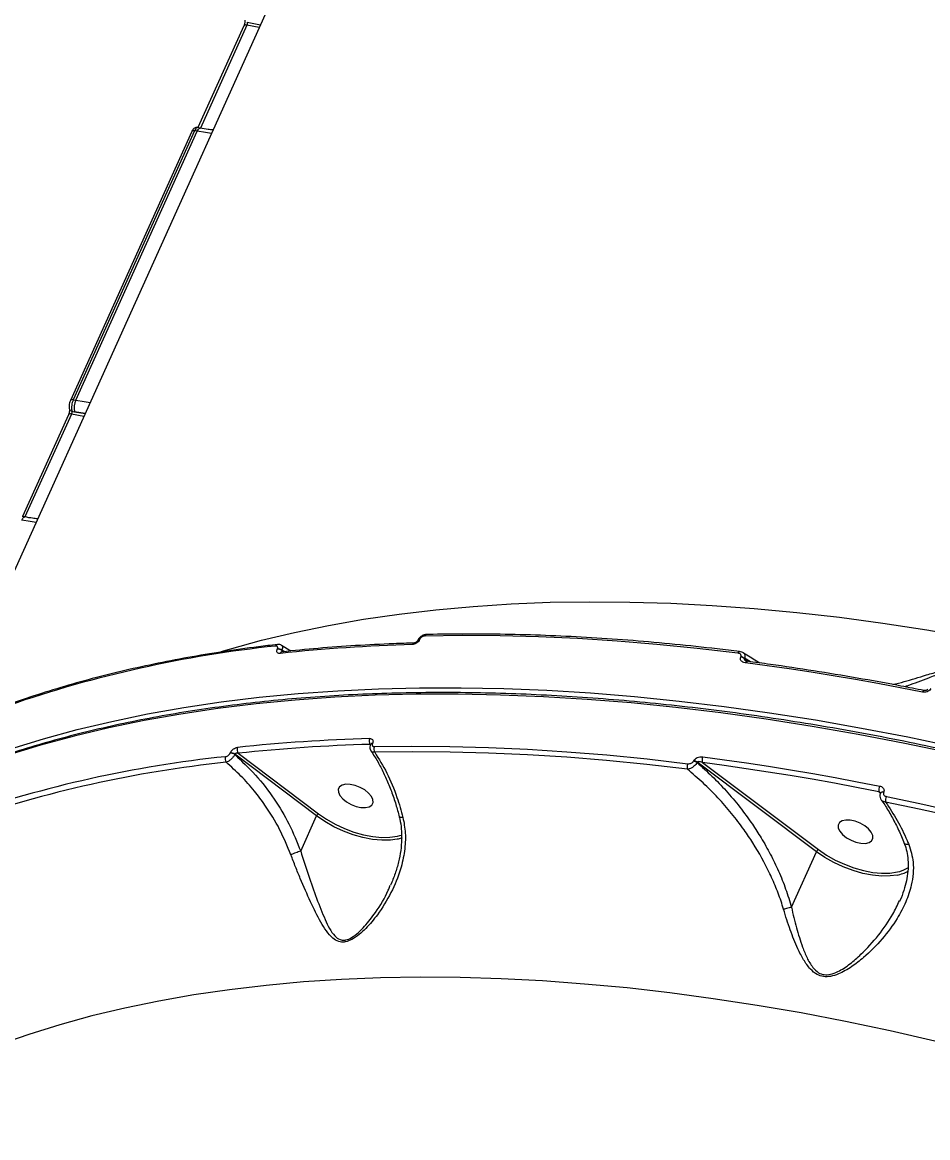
# Model space of a CAD drawing. Header units: millimetres. Extents: x -6523 to 7556, y -5559 to 6101.
# Drawn here: x -1837.7 to -1619.8, y 1821.6 to 2090.3 of the extents above; entities that cross this region are included whole.
import ezdxf

# ---------------------------------------------------------------- set-up
doc = ezdxf.new("R2010")
doc.units = ezdxf.units.MM
for name, color, linetype in [('DIKOM_ОБЪЕКТ', 7, 'Continuous'), ('DIKOM_РАЗМЕР_ЗОНА', 7, 'Continuous'), ('DIKOM_РАЗМЕР_ОБЪЕКТА', 7, 'Continuous')]:
    doc.layers.add(name, color=color, linetype=linetype)
doc.styles.add('style1', font='arial.ttf', dxfattribs={"width": 0.8})
doc.dimstyles.new('1-50', dxfattribs={"dimtxt": 300, "dimasz": 200, "dimexe": 100, "dimexo": 0, "dimgap": 100, "dimtad": 1, "dimtxsty": 'style1', "dimcen": 200, "dimclrd": 7, "dimclre": 7, "dimclrt": 7, "dimadec": 1, "dimazin": 2, "dimtfac": 1, "dimtmove": 0, "dimatfit": 2, "dimfxl": 0, "dimlwd": 25, "dimlwe": 18, "dimarcsym": 0})

# ---------------------------------------------------------------- blocks, each defined once
blk = doc.blocks.new('*D10')
at = {"layer": 'Defpoints', "color": 0, "transparency": 16777216}
for p in [(-1823.23, 4314.24), (3842.01, -3170.82), (6537.88, -3170.82)]:
    blk.add_point(p, dxfattribs=at)
at = {"layer": 'DIKOM_РАЗМЕР_ОБЪЕКТА', "color": 7, "lineweight": 18, "transparency": 16777216}
for p, q in [((-1823.23, 4314.24), (6637.88, 4314.24)), ((3842.01, -3170.82), (6637.88, -3170.82))]:
    blk.add_line(p, q, dxfattribs=at)
at = {"layer": 'DIKOM_РАЗМЕР_ОБЪЕКТА', "color": 7, "lineweight": 25, "transparency": 16777216}
blk.add_line((6537.88, 3914.24), (6537.88, -2770.82), dxfattribs=at)
at = {"layer": 'DIKOM_РАЗМЕР_ОБЪЕКТА', "color": 7, "transparency": 16777216}
for points in [[(6471.22, 3914.24), (6604.55, 3914.24), (6537.88, 4314.24)], [(6471.22, -2770.82), (6604.55, -2770.82), (6537.88, -3170.82)]]:
    blk.add_solid(points, dxfattribs=at)
at = {"layer": 'DIKOM_РАЗМЕР_ОБЪЕКТА', "color": 7, "transparency": 16777216, "insert": (6304.71, 207.11), "char_height": 300, "attachment_point": 5, "rotation": 90, "style": 'style1'}
blk.add_mtext('7500', dxfattribs=at)
blk = doc.blocks.new('*D13')
at = {"layer": 'Defpoints', "color": 0, "transparency": 16777216}
for p in [(-2358.18, 6101.03), (4341.71, -4605.15), (7455.88, -4605.15)]:
    blk.add_point(p, dxfattribs=at)
at = {"layer": 'DIKOM_РАЗМЕР_ЗОНА', "color": 7, "lineweight": 18, "transparency": 16777216}
for p, q in [((-2358.18, 6101.03), (7555.88, 6101.03)), ((4341.71, -4605.15), (7555.88, -4605.15))]:
    blk.add_line(p, q, dxfattribs=at)
at = {"layer": 'DIKOM_РАЗМЕР_ЗОНА', "color": 7, "lineweight": 25, "transparency": 16777216}
blk.add_line((7455.88, 5701.03), (7455.88, -4205.15), dxfattribs=at)
at = {"layer": 'DIKOM_РАЗМЕР_ЗОНА', "color": 7, "transparency": 16777216}
for points in [[(7389.22, 5701.03), (7522.55, 5701.03), (7455.88, 6101.03)], [(7389.22, -4205.15), (7522.55, -4205.15), (7455.88, -4605.15)]]:
    blk.add_solid(points, dxfattribs=at)
at = {"layer": 'DIKOM_РАЗМЕР_ЗОНА', "color": 7, "transparency": 16777216, "insert": (7222.71, 375.61), "char_height": 300, "attachment_point": 5, "rotation": 90, "style": 'style1'}
blk.add_mtext('10700', dxfattribs=at)

msp = doc.modelspace()

# ---------------------------------------------------------------- linework, layer by layer
at = {"layer": 'DIKOM_ОБЪЕКТ', "color": 7, "linetype": 'Continuous', "lineweight": 15}
for p, q in [((-1749.699, 2157.798), (-1858.029, 1917.433)), ((-1783.559, 2090.274), (-1780.395, 2089.688)), ((-1784.398, 2089.401), (-1795.437, 2064.908)), ((-1783.685, 2089.592), (-1794.859, 2064.801)), ((-1780.689, 2089.037), (-1783.685, 2089.592)), ((-1796.946, 2063.96), (-1826.145, 1999.174)), ((-1796.234, 2064.151), (-1825.433, 1999.365)), ((-1824.829, 1999.253), (-1795.63, 2064.039)), ((-1795.63, 2064.039), (-1796.234, 2064.151)), ((-1794.868, 2064.803), (-1795.488, 2064.917)), ((-1825.433, 1999.365), (-1824.829, 1999.253)), ((-1825.774, 1996.607), (-1825.135, 1996.488)), ((-1825.135, 1996.488), (-1822.61, 1996.021)), ((-1826.613, 1995.734), (-1837.652, 1971.241)), ((-1825.9, 1995.925), (-1837.074, 1971.134)), ((-1822.904, 1995.37), (-1825.9, 1995.925)), ((-1837.083, 1971.135), (-1837.703, 1971.25)), ((-1773.069, 1938.854), (-1775.303, 1940.2)), ((-1742.516, 1941.432), (-1742.535, 1941.389)), ((-1742.07, 1941.646), (-1742.09, 1941.603)), ((-1776.346, 1939.308), (-1776.318, 1939.371)), ((-1775.211, 1939.018), (-1775.239, 1938.956)), ((-1775.239, 1938.956), (-1774.872, 1938.68)), ((-1774.636, 1938.702), (-1775.211, 1939.018)), ((-1664.799, 1937.379), (-1664.762, 1937.46)), ((-1663.923, 1937.114), (-1663.959, 1937.033)), ((-1663.959, 1937.033), (-1663.039, 1936.342)), ((-1662.469, 1936.266), (-1663.923, 1937.114)), ((-1753.86, 1916.41), (-1753.879, 1916.367)), ((-1753.414, 1916.624), (-1753.433, 1916.581)), ((-1787.694, 1914.261), (-1787.666, 1914.323)), ((-1786.559, 1913.971), (-1786.587, 1913.909)), ((-1766.88, 1899.139), (-1786.559, 1913.971)), ((-1785.747, 1914.226), (-1766.425, 1899.664)), ((-1676.166, 1912.33), (-1676.13, 1912.41)), ((-1675.29, 1912.065), (-1675.327, 1911.984)), ((-1646.558, 1890.515), (-1675.29, 1912.065)), ((-1674.014, 1911.973), (-1646.102, 1891.039)), ((-1631.198, 1904.525), (-1631.531, 1904.945)), ((-1631.141, 1904.668), (-1631.152, 1904.643)), ((-1630.402, 1904.854), (-1630.414, 1904.828)), ((-1770.711, 1890.641), (-1766.88, 1899.139)), ((-1746.855, 1894.397), (-1746.446, 1894.522)), ((-1652.594, 1877.121), (-1646.558, 1890.515)), ((-1749.258, 1882.202), (-1749.153, 1882.474))]:
    msp.add_line(p, q, dxfattribs=at)
at = {"layer": 'DIKOM_ОБЪЕКТ', "color": 7, "linetype": 'Continuous', "lineweight": 15, "flags": 128}
for points in [[(-1795.63, 2064.039), (-1795.485, 2064.321), (-1795.331, 2064.545), (-1795.172, 2064.704), (-1795.016, 2064.791), (-1794.87, 2064.803)], [(-1792.196, 2063.506), (-1793.619, 2063.702), (-1795.63, 2064.039)], [(-1824.829, 1999.253), (-1822.817, 1998.915), (-1821.394, 1998.719)], [(-1822.588, 1996.07), (-1823.022, 1996.134), (-1825.135, 1996.488)], [(-1837.845, 1970.372), (-1837.701, 1970.654), (-1837.546, 1970.878), (-1837.387, 1971.037), (-1837.231, 1971.124), (-1837.085, 1971.136)], [(-1834.411, 1969.838), (-1835.834, 1970.034), (-1837.845, 1970.372)], [(-1789.88, 1938.725), (-1787.868, 1939.323), (-1780.142, 1941.442), (-1772.185, 1943.347), (-1764.004, 1945.036), (-1755.607, 1946.509), (-1747.002, 1947.764), (-1738.196, 1948.799), (-1729.198, 1949.614), (-1720.016, 1950.208), (-1710.659, 1950.58), (-1701.136, 1950.73), (-1691.454, 1950.658), (-1681.624, 1950.364), (-1671.655, 1949.848), (-1661.555, 1949.111), (-1651.335, 1948.153), (-1641.003, 1946.975), (-1630.569, 1945.579), (-1620.043, 1943.966), (-1609.435, 1942.136)], [(-1665.482, 1938.34), (-1675.267, 1939.482), (-1684.963, 1940.446), (-1694.563, 1941.23), (-1704.061, 1941.835), (-1713.45, 1942.26), (-1722.724, 1942.504), (-1731.876, 1942.567), (-1740.9, 1942.45)], [(-1665.073, 1938.717), (-1665.083, 1938.718), (-1665.166, 1938.706), (-1665.251, 1938.661), (-1665.334, 1938.582), (-1665.412, 1938.474), (-1665.482, 1938.34)], [(-1621.078, 1928.944), (-1626.463, 1929.999), (-1631.833, 1931.004), (-1637.185, 1931.96), (-1642.521, 1932.867), (-1647.837, 1933.724), (-1653.134, 1934.531), (-1658.41, 1935.288), (-1663.665, 1935.995)], [(-1840.442, 1915.314), (-1832.579, 1917.725), (-1824.479, 1919.925), (-1816.149, 1921.912), (-1807.596, 1923.685), (-1798.828, 1925.242), (-1789.852, 1926.583), (-1780.675, 1927.705), (-1771.305, 1928.608), (-1761.75, 1929.291), (-1752.018, 1929.753), (-1742.118, 1929.995), (-1732.057, 1930.015), (-1721.844, 1929.815), (-1711.488, 1929.393), (-1700.997, 1928.751), (-1690.38, 1927.889), (-1679.647, 1926.808), (-1668.806, 1925.508), (-1657.866, 1923.991), (-1646.836, 1922.257), (-1635.727, 1920.31), (-1624.547, 1918.149), (-1613.305, 1915.777)], [(-1620.706, 1929.327), (-1620.707, 1929.328), (-1620.778, 1929.321), (-1620.853, 1929.277), (-1620.93, 1929.197), (-1621.006, 1929.085), (-1621.078, 1928.944)], [(-1614.085, 1914.233), (-1625.326, 1916.603), (-1636.506, 1918.762), (-1647.615, 1920.709), (-1658.644, 1922.44), (-1669.583, 1923.956), (-1680.423, 1925.255), (-1691.156, 1926.334), (-1701.772, 1927.195), (-1712.262, 1927.836), (-1722.617, 1928.256), (-1732.829, 1928.455), (-1742.889, 1928.433), (-1752.788, 1928.19), (-1762.519, 1927.726), (-1772.073, 1927.041), (-1781.441, 1926.137), (-1790.617, 1925.013), (-1799.592, 1923.672), (-1808.359, 1922.113), (-1816.91, 1920.338), (-1825.238, 1918.349), (-1833.337, 1916.148), (-1841.198, 1913.736)], [(-1752.97, 1915.816), (-1743.947, 1915.935), (-1734.796, 1915.873), (-1725.523, 1915.63), (-1716.134, 1915.206), (-1706.637, 1914.603), (-1697.038, 1913.82), (-1687.343, 1912.857), (-1677.559, 1911.716)], [(-1677.646, 1910.368), (-1687.408, 1911.506), (-1697.082, 1912.467), (-1706.66, 1913.248), (-1716.136, 1913.85), (-1725.504, 1914.273), (-1734.756, 1914.515), (-1743.888, 1914.577), (-1752.891, 1914.459)], [(-1673.94, 1913.368), (-1668.686, 1912.662), (-1663.41, 1911.905), (-1658.114, 1911.099), (-1652.798, 1910.243), (-1647.463, 1909.337), (-1642.11, 1908.382), (-1636.741, 1907.377), (-1631.356, 1906.323)], [(-1631.531, 1904.945), (-1636.903, 1905.996), (-1642.26, 1906.999), (-1647.599, 1907.952), (-1652.922, 1908.856), (-1658.225, 1909.71), (-1663.509, 1910.514), (-1668.772, 1911.269), (-1674.014, 1911.973)], [(-1754.371, 1904.644), (-1755.296, 1905.384), (-1756.398, 1906.007), (-1757.588, 1906.464), (-1758.771, 1906.717), (-1759.849, 1906.746), (-1760.736, 1906.548), (-1761.36, 1906.14), (-1761.67, 1905.554), (-1761.641, 1904.838), (-1761.275, 1904.05), (-1760.603, 1903.254), (-1759.678, 1902.515), (-1758.576, 1901.891), (-1757.386, 1901.434), (-1756.203, 1901.181), (-1755.125, 1901.152), (-1754.238, 1901.35), (-1753.614, 1901.758), (-1753.304, 1902.344), (-1753.333, 1903.06), (-1753.699, 1903.848), (-1754.371, 1904.644)], [(-1564.798, 1885.924), (-1572.99, 1888.362), (-1581.175, 1890.696), (-1589.35, 1892.927), (-1597.511, 1895.053), (-1605.656, 1897.073), (-1613.78, 1898.986), (-1621.879, 1900.792), (-1629.951, 1902.489)], [(-1629.759, 1903.82), (-1621.669, 1902.119), (-1613.551, 1900.309), (-1605.41, 1898.392), (-1597.247, 1896.367), (-1589.068, 1894.237), (-1580.874, 1892.001), (-1572.671, 1889.661), (-1564.462, 1887.219)], [(-1766.425, 1899.664), (-1764.489, 1898.336), (-1762.388, 1897.14), (-1760.173, 1896.102), (-1757.895, 1895.249), (-1755.608, 1894.598), (-1753.364, 1894.167), (-1751.217, 1893.964), (-1749.217, 1893.994), (-1747.41, 1894.257), (-1746.855, 1894.397)], [(-1747.499, 1893.516), (-1749.134, 1893.293), (-1751.197, 1893.261), (-1753.411, 1893.471), (-1755.725, 1893.916), (-1758.084, 1894.586), (-1760.433, 1895.467), (-1762.717, 1896.537), (-1764.883, 1897.77), (-1766.88, 1899.139)], [(-1634.048, 1896.019), (-1634.973, 1896.759), (-1636.075, 1897.383), (-1637.265, 1897.839), (-1638.448, 1898.093), (-1639.526, 1898.121), (-1640.413, 1897.924), (-1641.037, 1897.515), (-1641.347, 1896.929), (-1641.318, 1896.214), (-1640.953, 1895.426), (-1640.28, 1894.63), (-1639.355, 1893.89), (-1638.253, 1893.266), (-1637.063, 1892.81), (-1635.88, 1892.556), (-1634.802, 1892.528), (-1633.915, 1892.725), (-1633.291, 1893.134), (-1632.981, 1893.719), (-1633.01, 1894.435), (-1633.376, 1895.223), (-1634.048, 1896.019)], [(-1746.326, 1893.821), (-1747.27, 1893.565), (-1747.499, 1893.516)], [(-1627.176, 1884.891), (-1628.811, 1884.668), (-1630.874, 1884.637), (-1633.088, 1884.846), (-1635.402, 1885.291), (-1637.761, 1885.962), (-1640.11, 1886.842), (-1642.394, 1887.912), (-1644.56, 1889.146), (-1646.558, 1890.515)], [(-1646.102, 1891.039), (-1644.166, 1889.712), (-1642.065, 1888.515), (-1639.85, 1887.478), (-1637.573, 1886.624), (-1635.285, 1885.974), (-1633.042, 1885.542), (-1630.895, 1885.339), (-1628.894, 1885.37), (-1627.087, 1885.633), (-1626.532, 1885.772)], [(-1626.532, 1885.772), (-1625.516, 1886.123), (-1624.418, 1886.692)], [(-1618.059, 1844.92), (-1628.854, 1847.385), (-1639.596, 1849.639), (-1650.276, 1851.682), (-1660.884, 1853.51), (-1671.409, 1855.122), (-1681.842, 1856.517), (-1692.173, 1857.693), (-1702.393, 1858.649), (-1712.492, 1859.385), (-1722.461, 1859.9), (-1732.29, 1860.192), (-1741.97, 1860.263), (-1751.493, 1860.111), (-1760.849, 1859.738), (-1770.029, 1859.143), (-1779.026, 1858.326), (-1787.831, 1857.29), (-1796.435, 1856.033), (-1804.83, 1854.559), (-1813.01, 1852.868), (-1820.965, 1850.962), (-1828.69, 1848.842), (-1836.176, 1846.511), (-1843.416, 1843.97)]]:
    msp.add_lwpolyline(points, dxfattribs=at)
at = {"layer": 'DIKOM_ОБЪЕКТ', "color": 7, "linetype": 'Continuous', "lineweight": 15}
for centre, radius, start, end in [((-1783.91, 2089.004), 0.63, 69.13322, 140.85247), ((-1796.458, 2063.562), 0.63, 69.18038, 140.80531), ((-1825.657, 1998.78), 0.626, 69.02909, 141.60077), ((-1820.824, 1997.411), 4.408, 155.30212, 192.08475), ((-1826.125, 1995.336), 0.63, 69.14052, 140.84517), ((-1825.669, 1997.353), 0.754, 198.03394, 261.98256), ((-1740.376, 1942.281), 0.551, 98.6938, 162.09148), ((-1746.209, 1651.528), 290.132, 96.04312, 109.07166), ((-1776.207, 1939.854), 0.579, 100.99657, 160.4461), ((-1733.191, 1542.329), 398.213, 91.53201, 96.12436), ((-1743.316, 1940.234), 0.547, 98.47052, 162.30442), ((-1742.145, 1941.147), 0.459, 83.11811, 148.59135), ((-1742.125, 1941.187), 0.462, 83.2688, 147.7615), ((-1776.272, 1937.626), 1.684, 52.14092, 92.53134), ((-1776.244, 1937.688), 1.684, 52.14278, 92.53127), ((-1775.134, 1938.081), 0.573, 100.48106, 160.78593), ((-1665.057, 1935.56), 1.837, 53.30781, 81.90981), ((-1665.021, 1935.64), 1.838, 53.3195, 81.89813), ((-1663.17, 1935.87), 0.51, 99.88234, 165.81749), ((-1784.648, 1915.091), 1.399, 157.49889, 218.19817), ((-1743.398, 1519.772), 398.134, 91.54127, 96.13401), ((-1743.305, 1519.298), 397.202, 91.54129, 96.13384), ((-1752.723, 1917.17), 1.505, 156.82904, 212.70951), ((-1753.488, 1916.123), 0.461, 83.23806, 148.02501), ((-1753.469, 1916.166), 0.46, 83.18939, 148.16831), ((-1751.555, 1915.218), 1.537, 157.08959, 209.59939), ((-1758.24, 1625.021), 290.003, 96.05262, 109.08518), ((-1787.516, 1912.875), 1.408, 157.76305, 215.60709), ((-1787.62, 1912.579), 1.684, 52.15088, 92.54378), ((-1787.592, 1912.641), 1.684, 52.15407, 92.54237), ((-1672.197, 1912.576), 1.915, 155.59207, 198.36565), ((-1758.149, 1624.307), 289.362, 96.05269, 109.08533), ((-1675.778, 1910.924), 1.949, 156.02106, 196.58917), ((-1676.424, 1910.512), 1.836, 53.29853, 81.91909), ((-1676.388, 1910.592), 1.837, 53.30781, 81.90981), ((-1629.26, 1905.357), 2.308, 155.24946, 190.2712), ((-1630.653, 1904.221), 0.653, 68.46908, 139.85996), ((-1630.642, 1904.248), 0.652, 68.43211, 140.06602), ((-1627.555, 1902.822), 2.419, 155.63075, 187.90938), ((-1765.807, 1898.667), 1.172, 121.81067, 156.25798), ((-1645.484, 1890.043), 1.173, 121.80604, 156.24227), ((-1628.925, 1894.005), 9.28, 280.85853, 298.3193)]:
    msp.add_arc(centre, radius, start, end, dxfattribs=at)
for points, knots in [([(-1784.17, 2090.783), (-1784.169, 2090.781), (-1784.168, 2090.777), (-1784.155, 2090.692), (-1784.15, 2090.542), (-1784.162, 2090.303), (-1784.209, 2089.997), (-1784.286, 2089.692), (-1784.359, 2089.485), (-1784.392, 2089.417), (-1784.397, 2089.406)], [0, 0, 0, 0, 0.071665, 0.1683268, 0.2921256, 0.4395654, 0.6171719, 0.8057964, 0.9668806, 1, 1, 1, 1]), ([(-1783.559, 2090.274), (-1783.556, 2090.237), (-1783.549, 2090.163), (-1783.564, 2090.008), (-1783.597, 2089.843), (-1783.641, 2089.698), (-1783.673, 2089.622), (-1783.685, 2089.592)], [0, 0, 0, 0, 0.215465, 0.4305984, 0.6453962, 0.8595812, 1, 1, 1, 1]), ([(-1795.492, 2064.9), (-1795.583, 2064.917), (-1795.8, 2064.958), (-1796.134, 2064.863), (-1796.449, 2064.676), (-1796.721, 2064.382), (-1796.875, 2064.136), (-1796.944, 2063.965), (-1796.946, 2063.959)], [0, 0, 0, 0, 0.1397383, 0.3333307, 0.5182577, 0.7146968, 0.9901833, 1, 1, 1, 1]), ([(-1795.489, 2064.908), (-1795.563, 2064.907), (-1795.718, 2064.903), (-1795.985, 2064.635), (-1796.151, 2064.312), (-1796.234, 2064.151)], [0, 0, 0, 0, 0.3134919, 0.6567175, 1, 1, 1, 1]), ([(-1791.821, 2064.338), (-1792.213, 2064.384), (-1793.212, 2064.501), (-1794.243, 2064.688), (-1794.868, 2064.803)], [0, 0, 0, 0, 0.3930385, 1, 1, 1, 1]), ([(-1826.141, 1999.165), (-1826.212, 1998.99), (-1826.359, 1998.63), (-1826.458, 1997.983), (-1826.486, 1997.478), (-1826.39, 1997.205), (-1826.363, 1997.126)], [0, 0, 0, 0, 0.2703989, 0.555397, 0.8722929, 1, 1, 1, 1]), ([(-1825.433, 1999.365), (-1825.483, 1999.244), (-1825.609, 1998.94), (-1825.763, 1998.358), (-1825.86, 1997.691), (-1825.873, 1997.062), (-1825.807, 1996.759), (-1825.774, 1996.607)], [0, 0, 0, 0, 0.14072218, 0.35543079, 0.57028896, 0.78513634, 1, 1, 1, 1]), ([(-1826.385, 1997.115), (-1826.384, 1997.114), (-1826.383, 1997.109), (-1826.37, 1997.025), (-1826.365, 1996.875), (-1826.377, 1996.636), (-1826.424, 1996.329), (-1826.501, 1996.025), (-1826.574, 1995.817), (-1826.607, 1995.75), (-1826.613, 1995.739)], [0, 0, 0, 0, 0.07165517, 0.1683111, 0.29215023, 0.43958555, 0.61717979, 0.80580446, 0.96688193, 1, 1, 1, 1]), ([(-1825.774, 1996.607), (-1825.771, 1996.57), (-1825.764, 1996.496), (-1825.779, 1996.341), (-1825.812, 1996.176), (-1825.856, 1996.031), (-1825.888, 1995.955), (-1825.9, 1995.925)], [0, 0, 0, 0, 0.2154642, 0.4306006, 0.6453801, 0.8595834, 1, 1, 1, 1]), ([(-1834.036, 1970.671), (-1834.428, 1970.717), (-1835.427, 1970.833), (-1836.458, 1971.021), (-1837.083, 1971.135)], [0, 0, 0, 0, 0.3930448, 1, 1, 1, 1]), ([(-1740.461, 1942.809), (-1740.525, 1942.811), (-1740.801, 1942.822), (-1741.32, 1942.646), (-1741.94, 1942.244), (-1742.369, 1941.799), (-1742.468, 1941.492), (-1742.489, 1941.425)], [0, 0, 0, 0, 0.0765045, 0.330711, 0.6154153, 0.9168216, 1, 1, 1, 1]), ([(-1740.9, 1942.45), (-1740.996, 1942.439), (-1741.187, 1942.418), (-1741.492, 1942.277), (-1741.766, 1942.074), (-1741.964, 1941.851), (-1742.04, 1941.704), (-1742.07, 1941.646)], [0, 0, 0, 0, 0.2142908, 0.4284473, 0.6429016, 0.8577511, 1, 1, 1, 1]), ([(-1665.073, 1938.717), (-1666.874, 1938.937), (-1672.095, 1939.577), (-1680.666, 1940.486), (-1690.748, 1941.38), (-1700.72, 1942.075), (-1710.577, 1942.573), (-1720.31, 1942.874), (-1729.743, 1942.975), (-1736.429, 1942.914), (-1739.926, 1942.837), (-1740.459, 1942.825)], [0, 0, 0, 0, 0.0688411, 0.1996449, 0.3304544, 0.4612672, 0.5920837, 0.7229032, 0.8537273, 0.9776718, 1, 1, 1, 1]), ([(-1776.317, 1940.422), (-1777.846, 1940.242), (-1782.28, 1939.719), (-1789.486, 1938.703), (-1797.869, 1937.312), (-1806.06, 1935.724), (-1814.057, 1933.944), (-1821.853, 1931.973), (-1829.439, 1929.809), (-1835.681, 1927.828), (-1839.359, 1926.541), (-1840.642, 1926.092)], [0, 0, 0, 0, 0.065274, 0.1893068, 0.313344, 0.437382, 0.5614212, 0.6854594, 0.8094955, 0.9335271, 1, 1, 1, 1]), ([(-1776.318, 1939.371), (-1776.289, 1939.454), (-1776.229, 1939.619), (-1776.254, 1939.829), (-1776.363, 1939.98), (-1776.538, 1940.056), (-1776.686, 1940.05), (-1776.753, 1940.048)], [0, 0, 0, 0, 0.2039746, 0.408014, 0.6135291, 0.826564, 1, 1, 1, 1]), ([(-1775.319, 1940.184), (-1775.375, 1940.227), (-1775.558, 1940.368), (-1775.915, 1940.446), (-1776.194, 1940.419), (-1776.317, 1940.407)], [0, 0, 0, 0, 0.1988162, 0.6476721, 1, 1, 1, 1]), ([(-1775.309, 1940.19), (-1775.293, 1940.185), (-1775.175, 1940.146), (-1775.078, 1939.916), (-1775.042, 1939.525), (-1775.154, 1939.187), (-1775.211, 1939.018)], [0, 0, 0, 0, 0.0491993, 0.3653382, 0.6823349, 1, 1, 1, 1]), ([(-1743.396, 1940.775), (-1745.031, 1940.724), (-1749.772, 1940.576), (-1757.503, 1940.176), (-1766.498, 1939.532), (-1772.34, 1938.939), (-1775.238, 1938.644)], [0, 0, 0, 0, 0.1498913, 0.4347132, 0.7195467, 1, 1, 1, 1]), ([(-1742.09, 1941.603), (-1742.134, 1941.517), (-1742.247, 1941.299), (-1742.542, 1940.966), (-1742.952, 1940.662), (-1743.409, 1940.45), (-1743.694, 1940.417), (-1743.837, 1940.4)], [0, 0, 0, 0, 0.1407722, 0.3552769, 0.5700364, 0.7849569, 1, 1, 1, 1]), ([(-1742.539, 1941.387), (-1742.551, 1941.361), (-1742.577, 1941.305), (-1742.674, 1941.176), (-1742.817, 1941.037), (-1742.994, 1940.91), (-1743.177, 1940.823), (-1743.313, 1940.782), (-1743.387, 1940.775), (-1743.395, 1940.775), (-1743.395, 1940.775)], [0, 0, 0, 0, 0.1162934, 0.2582859, 0.4037553, 0.5646528, 0.7263178, 0.8665644, 0.9974502, 1, 1, 1, 1]), ([(-1775.675, 1938.27), (-1775.778, 1938.266), (-1776.008, 1938.258), (-1776.276, 1938.379), (-1776.442, 1938.612), (-1776.481, 1938.931), (-1776.391, 1939.183), (-1776.346, 1939.308)], [0, 0, 0, 0, 0.1741598, 0.3895818, 0.5957753, 0.7978397, 1, 1, 1, 1]), ([(-1775.239, 1938.956), (-1775.25, 1938.919), (-1775.265, 1938.875), (-1775.259, 1938.785), (-1775.248, 1938.727), (-1775.216, 1938.693), (-1775.215, 1938.692)], [0, 0, 0, 0, 0.3965688, 0.4816422, 0.9952586, 1, 1, 1, 1]), ([(-1775.231, 1938.647), (-1775.242, 1938.645), (-1775.265, 1938.643), (-1775.256, 1938.642), (-1775.251, 1938.641)], [0, 0, 0, 0, 0.5274521, 1, 1, 1, 1]), ([(-1664.762, 1937.46), (-1664.738, 1937.534), (-1664.689, 1937.684), (-1664.734, 1937.898), (-1664.863, 1938.087), (-1665.091, 1938.246), (-1665.318, 1938.317), (-1665.461, 1938.337), (-1665.482, 1938.34)], [0, 0, 0, 0, 0.1673606, 0.3344484, 0.5091181, 0.7130634, 0.9577011, 1, 1, 1, 1]), ([(-1664.168, 1938.379), (-1664.206, 1938.41), (-1664.405, 1938.569), (-1664.725, 1938.683), (-1665.008, 1938.692), (-1665.079, 1938.695)], [0, 0, 0, 0, 0.1499557, 0.7860241, 1, 1, 1, 1]), ([(-1663.665, 1935.995), (-1663.695, 1935.999), (-1663.92, 1936.031), (-1664.279, 1936.146), (-1664.639, 1936.402), (-1664.839, 1936.702), (-1664.911, 1937.033), (-1664.836, 1937.264), (-1664.799, 1937.379)], [0, 0, 0, 0, 0.0392412, 0.2872235, 0.4952178, 0.6710009, 0.8352945, 1, 1, 1, 1]), ([(-1664.17, 1938.374), (-1664.104, 1938.333), (-1663.94, 1938.232), (-1663.814, 1937.945), (-1663.778, 1937.56), (-1663.874, 1937.264), (-1663.923, 1937.114)], [0, 0, 0, 0, 0.1835971, 0.4547953, 0.7245589, 1, 1, 1, 1]), ([(-1660.172, 1935.956), (-1661.242, 1936.551), (-1662.59, 1937.302), (-1663.888, 1938.205), (-1664.157, 1938.392)], [0, 0, 0, 0, 0.7928199, 1, 1, 1, 1]), ([(-1663.959, 1937.033), (-1663.966, 1937.012), (-1663.979, 1936.97), (-1663.961, 1936.869), (-1663.879, 1936.731), (-1663.749, 1936.594), (-1663.643, 1936.52), (-1663.603, 1936.491)], [0, 0, 0, 0, 0.1054352, 0.2093507, 0.4645852, 0.79611, 1, 1, 1, 1]), ([(-1663.248, 1936.383), (-1663.307, 1936.388), (-1663.459, 1936.4), (-1663.579, 1936.467), (-1663.596, 1936.481), (-1663.6, 1936.484)], [0, 0, 0, 0, 0.3307746, 0.8465053, 1, 1, 1, 1]), ([(-1620.706, 1929.327), (-1622.562, 1929.694), (-1627.946, 1930.757), (-1636.812, 1932.372), (-1647.275, 1934.106), (-1656.084, 1935.418), (-1661.39, 1936.124), (-1663.258, 1936.372)], [0, 0, 0, 0, 0.1293234, 0.3750381, 0.6207636, 0.8664949, 1, 1, 1, 1]), ([(-1628.224, 1930.773), (-1627.305, 1931.004), (-1624.755, 1931.643), (-1620.933, 1932.863), (-1617.434, 1933.869), (-1615.133, 1934.362), (-1613.361, 1934.569), (-1611.634, 1934.464), (-1610.023, 1933.928), (-1608.73, 1933.003), (-1607.685, 1931.876), (-1606.623, 1930.332), (-1605.899, 1929.054), (-1605.651, 1928.363), (-1605.632, 1928.309)], [0, 0, 0, 0, 0.1065945, 0.2958331, 0.4053599, 0.4608271, 0.5179083, 0.5713156, 0.6248435, 0.6966966, 0.7680171, 0.8395026, 0.9875868, 1, 1, 1, 1]), ([(-1607.272, 1928.673), (-1607.348, 1928.925), (-1607.577, 1929.687), (-1608.183, 1931.046), (-1609.176, 1932.489), (-1610.399, 1933.571), (-1611.833, 1934.1), (-1613.366, 1934.152), (-1614.899, 1933.902), (-1615.963, 1933.612), (-1617.575, 1933.12), (-1620.397, 1932.091), (-1623.308, 1930.92), (-1625.072, 1930.311), (-1625.31, 1930.228)], [0, 0, 0, 0, 0.056842, 0.1719817, 0.2861346, 0.3669984, 0.4252896, 0.4834408, 0.5423594, 0.6016583, 0.611361, 0.7403167, 0.9649552, 1, 1, 1, 1]), ([(-1433.494, 1850.201), (-1435.3, 1851.099), (-1440.536, 1853.703), (-1449.269, 1857.906), (-1459.711, 1862.76), (-1470.225, 1867.465), (-1480.8, 1872.018), (-1491.429, 1876.417), (-1502.103, 1880.657), (-1512.816, 1884.736), (-1523.558, 1888.651), (-1534.321, 1892.399), (-1545.098, 1895.976), (-1555.881, 1899.381), (-1566.661, 1902.61), (-1577.431, 1905.662), (-1588.181, 1908.533), (-1598.905, 1911.222), (-1609.594, 1913.727), (-1620.239, 1916.046), (-1630.834, 1918.177), (-1641.37, 1920.118), (-1651.84, 1921.868), (-1662.234, 1923.426), (-1672.547, 1924.79), (-1682.769, 1925.96), (-1692.893, 1926.933), (-1702.912, 1927.711), (-1712.818, 1928.292), (-1722.603, 1928.675), (-1732.261, 1928.861), (-1741.784, 1928.849), (-1751.165, 1928.639), (-1760.396, 1928.232), (-1769.472, 1927.626), (-1778.385, 1926.824), (-1787.128, 1925.825), (-1795.694, 1924.63), (-1804.079, 1923.24), (-1812.274, 1921.656), (-1820.274, 1919.88), (-1828.073, 1917.911), (-1835.665, 1915.752), (-1843.044, 1913.405), (-1850.204, 1910.871), (-1857.141, 1908.151), (-1863.848, 1905.249), (-1870.321, 1902.166), (-1876.554, 1898.904), (-1882.543, 1895.467), (-1888.283, 1891.855), (-1893.773, 1888.076), (-1898.989, 1884.118), (-1902.953, 1880.894), (-1905.085, 1878.934), (-1905.66, 1878.406)], [0, 0, 0, 0, 0.0101407, 0.0294064, 0.0486726, 0.0679388, 0.087205, 0.1064712, 0.1257374, 0.1450038, 0.1642702, 0.1835368, 0.2028035, 0.2220703, 0.2413374, 0.2606047, 0.2798722, 0.2991399, 0.3184081, 0.3376765, 0.3569452, 0.3762143, 0.3954839, 0.4147539, 0.4340242, 0.453295, 0.4725664, 0.4918382, 0.5111107, 0.5303836, 0.549657, 0.568931, 0.5882056, 0.6074808, 0.6267565, 0.6460326, 0.6653092, 0.6845863, 0.7038636, 0.7231412, 0.7424188, 0.7616962, 0.7809734, 0.8002499, 0.8195257, 0.8388001, 0.8580729, 0.8773437, 0.896612, 0.9158773, 0.9351389, 0.9543966, 0.9736496, 0.9928976, 1, 1, 1, 1]), ([(-1619.069, 1929.817), (-1619.099, 1929.758), (-1619.197, 1929.568), (-1619.485, 1929.273), (-1619.965, 1929.013), (-1620.531, 1928.882), (-1620.896, 1928.923), (-1621.078, 1928.944)], [0, 0, 0, 0, 0.0931528, 0.3038657, 0.5302231, 0.7651954, 1, 1, 1, 1]), ([(-1619.811, 1929.626), (-1619.813, 1929.62), (-1619.818, 1929.608), (-1619.863, 1929.55), (-1619.946, 1929.479), (-1620.077, 1929.402), (-1620.255, 1929.338), (-1620.459, 1929.305), (-1620.623, 1929.308), (-1620.69, 1929.326), (-1620.702, 1929.33)], [0, 0, 0, 0, 0.1006756, 0.2068343, 0.3129881, 0.4506564, 0.5921372, 0.7630218, 0.9554804, 1, 1, 1, 1]), ([(-1787.666, 1914.323), (-1787.632, 1914.392), (-1787.531, 1914.594), (-1787.26, 1914.933), (-1786.847, 1915.281), (-1786.379, 1915.539), (-1786.086, 1915.597), (-1785.94, 1915.627)], [0, 0, 0, 0, 0.1082968, 0.3204379, 0.543064, 0.7715742, 1, 1, 1, 1]), ([(-1754.106, 1917.762), (-1753.975, 1917.753), (-1753.713, 1917.735), (-1753.438, 1917.542), (-1753.296, 1917.252), (-1753.298, 1916.927), (-1753.381, 1916.71), (-1753.414, 1916.624)], [0, 0, 0, 0, 0.2150481, 0.4300075, 0.6447094, 0.8592103, 1, 1, 1, 1]), ([(-1753.879, 1916.367), (-1753.879, 1916.367), (-1753.989, 1916.178), (-1754.061, 1915.768), (-1754.025, 1915.22), (-1753.849, 1914.948), (-1753.776, 1914.836)], [0, 0, 0, 0, 0.00050642, 0.40190067, 0.75391146, 1, 1, 1, 1]), ([(-1753.839, 1916.463), (-1753.839, 1916.465), (-1753.839, 1916.473), (-1753.841, 1916.443), (-1753.86, 1916.41), (-1753.86, 1916.409)], [0, 0, 0, 0, 0.3226742, 0.9859996, 1, 1, 1, 1]), ([(-1753.433, 1916.581), (-1753.456, 1916.522), (-1753.511, 1916.376), (-1753.512, 1916.158), (-1753.417, 1915.964), (-1753.234, 1915.836), (-1753.058, 1915.823), (-1752.97, 1915.816)], [0, 0, 0, 0, 0.1423169, 0.3571379, 0.5715448, 0.7857081, 1, 1, 1, 1]), ([(-1788.819, 1913.408), (-1788.723, 1913.427), (-1788.532, 1913.466), (-1788.227, 1913.635), (-1787.96, 1913.862), (-1787.784, 1914.083), (-1787.717, 1914.215), (-1787.694, 1914.261)], [0, 0, 0, 0, 0.2288335, 0.4578521, 0.6785071, 0.8883649, 1, 1, 1, 1]), ([(-1786.587, 1913.909), (-1786.635, 1913.819), (-1786.775, 1913.56), (-1787.117, 1913.113), (-1787.614, 1912.631), (-1788.163, 1912.24), (-1788.495, 1912.117), (-1788.66, 1912.056)], [0, 0, 0, 0, 0.113163, 0.3259374, 0.5479855, 0.7754536, 1, 1, 1, 1]), ([(-1786.587, 1913.909), (-1784.884, 1912.321), (-1781.435, 1909.105), (-1777.086, 1903.402), (-1773.363, 1897.231), (-1771.602, 1892.856), (-1770.711, 1890.641)], [0, 0, 0, 0, 0.2516526, 0.5098614, 0.7518712, 1, 1, 1, 1]), ([(-1785.747, 1914.226), (-1785.823, 1914.238), (-1785.971, 1914.26), (-1786.196, 1914.232), (-1786.376, 1914.163), (-1786.475, 1914.088), (-1786.529, 1914.027), (-1786.547, 1913.993), (-1786.559, 1913.971)], [0, 0, 0, 0, 0.25533291, 0.49888327, 0.71678745, 0.86165497, 0.90703713, 1, 1, 1, 1]), ([(-1753.813, 1914.785), (-1753.515, 1914.351), (-1752.683, 1913.142), (-1751.436, 1910.901), (-1750.075, 1908.101), (-1748.855, 1905.088), (-1747.805, 1902.032), (-1747.25, 1899.925), (-1746.988, 1898.932)], [0, 0, 0, 0, 0.1011459, 0.2822907, 0.4650982, 0.6493377, 0.8346013, 1, 1, 1, 1]), ([(-1752.891, 1914.459), (-1753.061, 1914.471), (-1753.4, 1914.495), (-1753.692, 1914.647), (-1753.756, 1914.793), (-1753.765, 1914.814)], [0, 0, 0, 0, 0.4612462, 0.9221306, 1, 1, 1, 1]), ([(-1752.891, 1914.459), (-1751.887, 1912.843), (-1749.85, 1909.566), (-1747.605, 1904.17), (-1746.549, 1900.392), (-1746.092, 1898.759)], [0, 0, 0, 0, 0.3558599, 0.7214782, 1, 1, 1, 1]), ([(-1676.13, 1912.41), (-1676.102, 1912.465), (-1676.005, 1912.652), (-1675.718, 1912.942), (-1675.232, 1913.217), (-1674.61, 1913.399), (-1674.177, 1913.379), (-1673.94, 1913.368)], [0, 0, 0, 0, 0.0796256, 0.2756993, 0.4707504, 0.7105293, 1, 1, 1, 1]), ([(-1773.07, 1889.786), (-1773.919, 1891.842), (-1775.639, 1896.005), (-1778.752, 1901.082), (-1781.942, 1905.333), (-1785.049, 1908.845), (-1787.451, 1910.981), (-1788.66, 1912.056)], [0, 0, 0, 0, 0.23987616, 0.48587319, 0.63942245, 0.81854752, 1, 1, 1, 1]), ([(-1675.327, 1911.984), (-1675.365, 1911.913), (-1675.491, 1911.68), (-1675.81, 1911.295), (-1676.318, 1910.87), (-1676.915, 1910.539), (-1677.375, 1910.4), (-1677.608, 1910.372), (-1677.646, 1910.368)], [0, 0, 0, 0, 0.0891665, 0.2936506, 0.4896087, 0.7163578, 0.9545758, 1, 1, 1, 1]), ([(-1654.501, 1876.641), (-1654.597, 1876.963), (-1655.083, 1878.585), (-1656.116, 1881.475), (-1658.326, 1886.57), (-1660.986, 1891.361), (-1664.192, 1896.133), (-1666.982, 1899.794), (-1670.29, 1903.576), (-1673.833, 1907.146), (-1676.375, 1909.294), (-1677.646, 1910.368)], [0, 0, 0, 0, 0.0242964, 0.12224821, 0.22021898, 0.42151687, 0.51188767, 0.63223463, 0.75259153, 0.87629512, 1, 1, 1, 1]), ([(-1677.559, 1911.716), (-1677.401, 1911.71), (-1677.122, 1911.698), (-1676.725, 1911.817), (-1676.425, 1911.991), (-1676.246, 1912.174), (-1676.184, 1912.294), (-1676.166, 1912.33)], [0, 0, 0, 0, 0.3025784, 0.5346768, 0.7254506, 0.9171162, 1, 1, 1, 1]), ([(-1675.327, 1911.984), (-1674.117, 1910.914), (-1671.698, 1908.775), (-1668.265, 1905.18), (-1665.004, 1901.311), (-1662.21, 1897.494), (-1659.762, 1893.688), (-1657.637, 1889.931), (-1655.653, 1885.82), (-1653.916, 1881.547), (-1653.036, 1878.595), (-1652.596, 1877.119)], [0, 0, 0, 0, 0.1183257, 0.2366519, 0.3581437, 0.479627, 0.5712573, 0.6768275, 0.782388, 0.8912058, 1, 1, 1, 1]), ([(-1674.014, 1911.973), (-1674.166, 1912.033), (-1674.434, 1912.138), (-1674.799, 1912.206), (-1675.042, 1912.206), (-1675.181, 1912.167), (-1675.255, 1912.124), (-1675.28, 1912.082), (-1675.29, 1912.065)], [0, 0, 0, 0, 0.3509676, 0.6182437, 0.8028809, 0.8793003, 0.94921, 1, 1, 1, 1]), ([(-1631.139, 1904.635), (-1631.148, 1904.649), (-1631.201, 1904.727), (-1631.337, 1904.835), (-1631.469, 1904.91), (-1631.531, 1904.945)], [0, 0, 0, 0, 0.1035615, 0.5723305, 1, 1, 1, 1]), ([(-1631.356, 1906.323), (-1631.219, 1906.285), (-1630.926, 1906.205), (-1630.58, 1905.954), (-1630.356, 1905.62), (-1630.278, 1905.238), (-1630.361, 1904.982), (-1630.402, 1904.854)], [0, 0, 0, 0, 0.1890404, 0.4045338, 0.6068405, 0.8033587, 1, 1, 1, 1]), ([(-1631.138, 1904.636), (-1631.161, 1904.596), (-1631.288, 1904.376), (-1631.327, 1903.894), (-1631.239, 1903.359), (-1631.041, 1903.105), (-1630.976, 1903.021)], [0, 0, 0, 0, 0.079428, 0.4381183, 0.8150675, 1, 1, 1, 1]), ([(-1630.414, 1904.828), (-1630.442, 1904.741), (-1630.498, 1904.567), (-1630.444, 1904.307), (-1630.291, 1904.078), (-1630.055, 1903.903), (-1629.853, 1903.847), (-1629.759, 1903.82)], [0, 0, 0, 0, 0.1951435, 0.3901015, 0.5932785, 0.8111312, 1, 1, 1, 1]), ([(-1631.003, 1902.996), (-1630.94, 1902.912), (-1630.273, 1902.026), (-1629.101, 1900.113), (-1627.52, 1897.251), (-1626.301, 1894.709), (-1625.666, 1893.075), (-1625.455, 1892.532)], [0, 0, 0, 0, 0.0287991, 0.3060933, 0.5838574, 0.8615884, 1, 1, 1, 1]), ([(-1629.951, 1902.489), (-1630.118, 1902.516), (-1630.478, 1902.574), (-1630.835, 1902.772), (-1630.944, 1902.963), (-1630.975, 1903.015)], [0, 0, 0, 0, 0.38510188, 0.83110856, 1, 1, 1, 1]), ([(-1629.951, 1902.489), (-1628.985, 1901.039), (-1627.091, 1898.194), (-1625.332, 1894.6), (-1624.483, 1892.595), (-1624.348, 1892.275)], [0, 0, 0, 0, 0.46653111, 0.91501722, 1, 1, 1, 1]), ([(-1746.092, 1898.759), (-1745.862, 1897.513), (-1745.369, 1894.839), (-1745.635, 1890.615), (-1746.712, 1885.767), (-1748.852, 1880.552), (-1751.773, 1875.786), (-1754.507, 1872.49), (-1756.627, 1870.521), (-1758.283, 1869.354), (-1759.537, 1868.87), (-1760.593, 1868.711), (-1761.726, 1868.824), (-1763.186, 1869.752), (-1764.557, 1871.408), (-1766.315, 1874.267), (-1768.361, 1878.427), (-1770.377, 1883.014), (-1771.959, 1886.869), (-1772.698, 1888.81), (-1773.07, 1889.786)], [0, 0, 0, 0, 0.0590561, 0.1267715, 0.1965297, 0.2899968, 0.3861943, 0.4527696, 0.4864307, 0.520906, 0.5489139, 0.5542501, 0.5800457, 0.6152112, 0.6617349, 0.7094931, 0.8061403, 0.9056036, 0.9525543, 1, 1, 1, 1]), ([(-1747.005, 1898.932), (-1746.954, 1898.753), (-1746.682, 1897.8), (-1746.472, 1895.971), (-1746.379, 1893.433), (-1746.602, 1890.763), (-1747.122, 1888.011), (-1747.936, 1885.208), (-1748.692, 1883.375), (-1749.076, 1882.445)], [0, 0, 0, 0, 0.0330249, 0.1759159, 0.3271806, 0.486574, 0.6527294, 0.8237469, 1, 1, 1, 1]), ([(-1746.092, 1898.759), (-1746.124, 1898.757), (-1746.249, 1898.751), (-1746.522, 1898.755), (-1746.837, 1898.806), (-1746.91, 1898.903), (-1746.946, 1898.951)], [0, 0, 0, 0, 0.0668014, 0.2617007, 0.6347747, 1, 1, 1, 1]), ([(-1624.348, 1892.275), (-1623.914, 1890.863), (-1623.209, 1888.571), (-1623.253, 1885.231), (-1623.758, 1882.003), (-1625.003, 1878.341), (-1627.318, 1873.957), (-1630.692, 1869.39), (-1634.484, 1865.554), (-1638.063, 1862.766), (-1640.742, 1861.191), (-1643.086, 1860.431), (-1644.884, 1860.355), (-1646.604, 1860.934), (-1648.252, 1862.342), (-1649.728, 1864.484), (-1651.337, 1867.637), (-1652.958, 1871.67), (-1653.983, 1874.974), (-1654.501, 1876.641)], [0, 0, 0, 0, 0.0742574, 0.1205063, 0.1678163, 0.2375792, 0.309445, 0.4056714, 0.5047067, 0.5602503, 0.6168561, 0.6484776, 0.6753886, 0.7024608, 0.7386884, 0.787111, 0.8368192, 0.9176541, 1, 1, 1, 1]), ([(-1625.469, 1892.543), (-1625.395, 1892.375), (-1625.049, 1891.586), (-1624.713, 1890.064), (-1624.465, 1887.981), (-1624.53, 1885.779), (-1624.888, 1883.504), (-1625.545, 1881.143), (-1626.109, 1879.508), (-1626.525, 1878.674), (-1626.543, 1878.638)], [0, 0, 0, 0, 0.0391261, 0.1826206, 0.3330313, 0.4892818, 0.6504088, 0.8144202, 0.9919542, 1, 1, 1, 1]), ([(-1624.348, 1892.275), (-1624.373, 1892.272), (-1624.586, 1892.247), (-1624.949, 1892.248), (-1625.312, 1892.35), (-1625.391, 1892.496), (-1625.428, 1892.563)], [0, 0, 0, 0, 0.0441315, 0.374473, 0.7103952, 1, 1, 1, 1]), ([(-1770.712, 1890.639), (-1770.895, 1890.584), (-1771.26, 1890.472), (-1771.906, 1890.247), (-1772.464, 1890.037), (-1772.846, 1889.883), (-1773.012, 1889.811), (-1773.07, 1889.786)], [0, 0, 0, 0, 0.24881694, 0.4975993, 0.74639049, 0.91268276, 1, 1, 1, 1]), ([(-1770.711, 1890.641), (-1770.711, 1890.641), (-1770.711, 1890.64), (-1770.712, 1890.64), (-1770.712, 1890.64), (-1770.712, 1890.639)], [0, 0, 0, 0, 0.4897732, 0.874175, 1, 1, 1, 1]), ([(-1770.712, 1890.639), (-1770.712, 1890.639), (-1770.173, 1888.7), (-1768.773, 1884.764), (-1766.901, 1879.219), (-1765.222, 1875.001), (-1763.825, 1872.003), (-1762.69, 1870.306), (-1761.443, 1869.302), (-1760.424, 1869.169), (-1759.475, 1869.325), (-1758.319, 1869.832), (-1756.799, 1871.012), (-1754.826, 1873.033), (-1752.311, 1876.383), (-1750.221, 1879.643), (-1749.379, 1881.881), (-1749.258, 1882.202)], [0, 0, 0, 0, 0.0000245, 0.1326536, 0.2705683, 0.4085272, 0.473441, 0.5380351, 0.5841326, 0.6168969, 0.6236634, 0.6596522, 0.7054307, 0.751539, 0.8440756, 0.9776307, 1, 1, 1, 1]), ([(-1652.594, 1877.121), (-1652.209, 1875.469), (-1651.438, 1872.165), (-1650.157, 1868.143), (-1648.904, 1864.942), (-1647.685, 1862.812), (-1646.278, 1861.376), (-1644.734, 1860.81), (-1643.091, 1860.942), (-1640.938, 1861.797), (-1638.45, 1863.441), (-1635.151, 1866.377), (-1631.576, 1870.32), (-1628.497, 1874.71), (-1627.124, 1877.609), (-1626.618, 1878.677)], [0, 0, 0, 0, 0.1111966, 0.2223897, 0.287894, 0.3530762, 0.3991277, 0.4324535, 0.4657566, 0.5061741, 0.5808777, 0.6559941, 0.7892301, 0.9223754, 1, 1, 1, 1]), ([(-1652.596, 1877.119), (-1652.786, 1877.085), (-1653.166, 1877.017), (-1653.773, 1876.864), (-1654.219, 1876.734), (-1654.434, 1876.663), (-1654.501, 1876.641)], [0, 0, 0, 0, 0.3252468, 0.650527, 0.8925378, 1, 1, 1, 1]), ([(-1652.596, 1877.119), (-1652.596, 1877.119), (-1652.596, 1877.119), (-1652.595, 1877.12), (-1652.594, 1877.12), (-1652.594, 1877.121)], [0, 0, 0, 0, 0.303743, 0.6980026, 1, 1, 1, 1])]:
    msp.add_open_spline(points, degree=3, knots=knots, dxfattribs=at)

# ---------------------------------------------------------------- dimensions: what is measured, and where the dimension line sits
at = {"layer": 'DIKOM_РАЗМЕР_ЗОНА'}
dim = msp.add_linear_dim(base=(7455.882, -4605.145), p1=(-2358.182, 6101.03), p2=(4341.706, -4605.145), angle=90, text='10700', dimstyle='1-50', override={"dimasz": 400, "dimgap": 80}, dxfattribs=at)
dim.commit()
dim.dimension.update_dxf_attribs({"geometry": '*D13', "text_midpoint": (7455.882, 375.606), "dimtype": 160})
at = {"layer": 'DIKOM_РАЗМЕР_ОБЪЕКТА'}
dim = msp.add_linear_dim(base=(6537.882, -3170.823), p1=(-1823.231, 4314.242), p2=(3842.008, -3170.823), angle=90, text='7500', dimstyle='1-50', override={"dimasz": 400, "dimgap": 80}, dxfattribs=at)
dim.commit()
dim.dimension.update_dxf_attribs({"geometry": '*D10', "text_midpoint": (6537.882, 207.106), "dimtype": 160})

doc.saveas('drawing.dxf')
